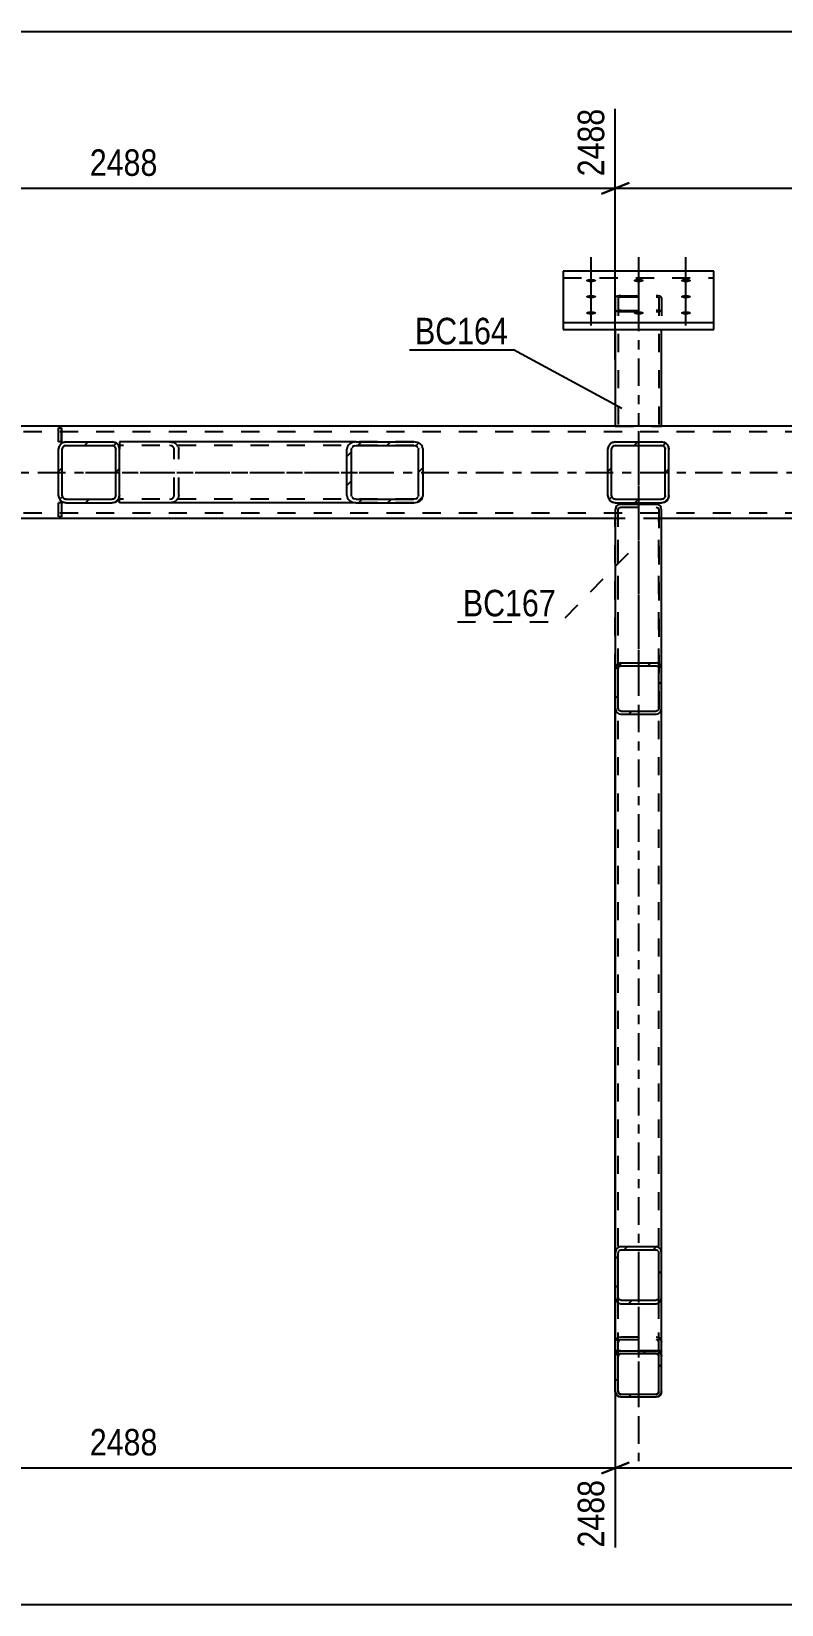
# Model space of a CAD drawing. Header units: millimetres. Extents: x -118 to 1071, y -539 to 302.
# Drawn here: x -6.7 to 74.3, y -395 to -224.9 of the extents above; entities that cross this region are included whole.
import ezdxf

# ---------------------------------------------------------------- set-up
doc = ezdxf.new("R2010")
doc.units = ezdxf.units.MM
doc.linetypes.add('DXK_LINE_DOT2', pattern=[3.9198, 1.9599, -1.9599])
doc.linetypes.add('DXK_LINE_DOT3', pattern=[5.9187, 2.979, -0.9799, 0.9799, -0.9799])
doc.styles.add('Arial Narrow', font='ARIALN.TTF', dxfattribs={"height": 0.2})

# ---------------------------------------------------------------- blocks, each defined once
blk = doc.blocks.new('Part-761550375-7033 - 6870')
at = {"linetype": 'Continuous'}
h = blk.add_hatch(dxfattribs=at)
h.set_pattern_fill('', scale=0.7, style=0, pattern_type=0)
h.set_pattern_definition([(45, (61.6897, -275.8177), (-1.57154, 1.57154), [])])
h.paths.add_polyline_path([(61.38, -275.88), (61.69, -275.82), (61.95, -275.64), (62.12, -275.38), (62.18, -275.08), (62.18, -270.08), (62.12, -269.77), (61.95, -269.51), (61.69, -269.34), (61.38, -269.28), (56.38, -269.28), (56.08, -269.34), (55.82, -269.51), (55.64, -269.77), (55.58, -270.08), (55.58, -275.08), (55.64, -275.38), (55.82, -275.64), (56.08, -275.82), (56.38, -275.88)])
h.paths.add_polyline_path([(56.23, -275.45), (56.1, -275.36), (56.01, -275.23), (55.98, -275.08), (55.98, -270.08), (56.01, -269.93), (56.1, -269.8), (56.23, -269.71), (56.38, -269.68), (61.38, -269.68), (61.54, -269.71), (61.67, -269.8), (61.75, -269.93), (61.78, -270.08), (61.78, -275.08), (61.75, -275.23), (61.67, -275.36), (61.54, -275.45), (61.38, -275.48), (56.38, -275.48)])
at = {"color": 7, "linetype": 'DXK_LINE_DOT2'}
for p, q in [((55.58, -270.08), (55.64, -269.77)), ((55.58, -275.08), (55.58, -270.08)), ((56.01, -269.93), (55.98, -270.08)), ((55.98, -275.08), (55.98, -270.08)), ((56.08, -269.34), (56.38, -269.28)), ((56.38, -269.68), (56.23, -269.71)), ((56.38, -269.28), (61.38, -269.28)), ((56.38, -269.68), (61.38, -269.68)), ((61.38, -269.28), (61.69, -269.34)), ((61.54, -269.71), (61.38, -269.68)), ((61.78, -270.08), (61.75, -269.93)), ((61.78, -275.08), (61.78, -270.08)), ((62.12, -269.77), (62.18, -270.08)), ((62.18, -275.08), (62.18, -270.08)), ((55.64, -275.38), (55.58, -275.08)), ((55.98, -275.08), (56.01, -275.23)), ((56.23, -275.45), (56.38, -275.48)), ((56.38, -275.48), (61.38, -275.48)), ((61.38, -275.48), (61.54, -275.45)), ((61.75, -275.23), (61.78, -275.08)), ((62.18, -275.08), (62.12, -275.38)), ((56.38, -275.88), (56.08, -275.82)), ((56.38, -275.88), (61.38, -275.88)), ((61.69, -275.82), (61.38, -275.88))]:
    blk.add_line(p, q, dxfattribs=at)
at = {"color": 2, "linetype": 'Continuous'}
for p, q in [((55.64, -269.77), (55.58, -270.08)), ((55.58, -275.08), (55.58, -270.08)), ((55.98, -270.08), (56.01, -269.93)), ((55.98, -275.08), (55.98, -270.08)), ((56.38, -269.28), (56.08, -269.34)), ((56.23, -269.71), (56.38, -269.68)), ((56.38, -269.28), (61.38, -269.28)), ((56.38, -269.68), (61.38, -269.68)), ((61.69, -269.34), (61.38, -269.28)), ((61.38, -269.68), (61.54, -269.71)), ((61.75, -269.93), (61.78, -270.08)), ((61.78, -275.08), (61.78, -270.08)), ((62.18, -270.08), (62.12, -269.77)), ((62.18, -275.08), (62.18, -270.08)), ((55.58, -275.08), (55.64, -275.38)), ((56.01, -275.23), (55.98, -275.08)), ((56.38, -275.48), (56.23, -275.45)), ((56.38, -275.48), (61.38, -275.48)), ((61.54, -275.45), (61.38, -275.48)), ((61.78, -275.08), (61.75, -275.23)), ((62.12, -275.38), (62.18, -275.08)), ((56.08, -275.82), (56.38, -275.88)), ((56.38, -275.88), (61.38, -275.88)), ((61.38, -275.88), (61.69, -275.82))]:
    blk.add_line(p, q, dxfattribs=at)
at = {"color": 7, "linetype": 'DXK_LINE_DOT3'}
blk.add_line((58.88, -272.58), (58.88, -272.58), dxfattribs=at)
at = {"color": 7, "linetype": 'DXK_LINE_DOT2'}
for centre, radius, start, end in [((56.38, -270.08), 0.8, 112.5, 157.5), ((56.38, -270.08), 0.4, 112.5, 157.5), ((61.38, -270.08), 0.4, 22.5, 67.5), ((61.38, -270.08), 0.8, 22.5, 67.5), ((56.38, -275.08), 0.8, 202.5, 247.5), ((56.38, -275.08), 0.4, 202.5, 247.5), ((61.38, -275.08), 0.4, 292.5, 337.5), ((61.38, -275.08), 0.8, 292.5, 337.5)]:
    blk.add_arc(centre, radius, start, end, dxfattribs=at)
at = {"color": 2, "linetype": 'Continuous'}
for centre, radius, start, end in [((56.38, -270.08), 0.8, 112.5, 157.5), ((56.38, -270.08), 0.4, 112.5, 157.5), ((61.38, -270.08), 0.4, 22.5, 67.5), ((61.38, -270.08), 0.8, 22.5, 67.5), ((56.38, -275.08), 0.8, 202.5, 247.5), ((56.38, -275.08), 0.4, 202.5, 247.5), ((61.38, -275.08), 0.4, 292.5, 337.5), ((61.38, -275.08), 0.8, 292.5, 337.5)]:
    blk.add_arc(centre, radius, start, end, dxfattribs=at)
blk = doc.blocks.new('Part-761550375-6963 - 6870')
at = {"linetype": 'Continuous'}
h = blk.add_hatch(dxfattribs=at)
h.set_pattern_fill('', scale=0.7, style=0, pattern_type=0)
h.set_pattern_definition([(45, (2.3115, -275.8177), (-1.57154, 1.57154), [])])
h.paths.add_polyline_path([(2.01, -275.88), (2.31, -275.82), (2.57, -275.64), (2.74, -275.38), (2.81, -275.08), (2.81, -270.08), (2.74, -269.77), (2.57, -269.51), (2.31, -269.34), (2.01, -269.28), (-2.99, -269.28), (-3.3, -269.34), (-3.56, -269.51), (-3.73, -269.77), (-3.79, -270.08), (-3.79, -275.08), (-3.73, -275.38), (-3.56, -275.64), (-3.3, -275.82), (-2.99, -275.88)])
h.paths.add_polyline_path([(-3.15, -275.45), (-3.28, -275.36), (-3.36, -275.23), (-3.39, -275.08), (-3.39, -270.08), (-3.36, -269.93), (-3.28, -269.8), (-3.15, -269.71), (-2.99, -269.68), (2.01, -269.68), (2.16, -269.71), (2.29, -269.8), (2.37, -269.93), (2.41, -270.08), (2.41, -275.08), (2.37, -275.23), (2.29, -275.36), (2.16, -275.45), (2.01, -275.48), (-2.99, -275.48)])
at = {"color": 7, "linetype": 'DXK_LINE_DOT2'}
for p, q in [((-3.79, -270.08), (-3.73, -269.77)), ((-3.79, -275.08), (-3.79, -270.08)), ((-3.36, -269.93), (-3.39, -270.08)), ((-3.39, -275.08), (-3.39, -270.08)), ((-3.3, -269.34), (-2.99, -269.28)), ((-2.99, -269.68), (-3.15, -269.71)), ((-2.99, -269.28), (2.01, -269.28)), ((-2.99, -269.68), (2.01, -269.68)), ((2.01, -269.28), (2.31, -269.34)), ((2.16, -269.71), (2.01, -269.68)), ((2.41, -270.08), (2.37, -269.93)), ((2.41, -275.08), (2.41, -270.08)), ((2.74, -269.77), (2.81, -270.08)), ((2.81, -275.08), (2.81, -270.08)), ((-3.73, -275.38), (-3.79, -275.08)), ((-3.39, -275.08), (-3.36, -275.23)), ((-3.15, -275.45), (-2.99, -275.48)), ((-2.99, -275.48), (2.01, -275.48)), ((2.01, -275.48), (2.16, -275.45)), ((2.37, -275.23), (2.41, -275.08)), ((2.81, -275.08), (2.74, -275.38)), ((-2.99, -275.88), (-3.3, -275.82)), ((-2.99, -275.88), (2.01, -275.88)), ((2.31, -275.82), (2.01, -275.88))]:
    blk.add_line(p, q, dxfattribs=at)
at = {"color": 2, "linetype": 'Continuous'}
for p, q in [((-3.73, -269.77), (-3.79, -270.08)), ((-3.79, -275.08), (-3.79, -270.08)), ((-3.39, -270.08), (-3.36, -269.93)), ((-3.39, -275.08), (-3.39, -270.08)), ((-2.99, -269.28), (-3.3, -269.34)), ((-3.15, -269.71), (-2.99, -269.68)), ((-2.99, -269.28), (2.01, -269.28)), ((-2.99, -269.68), (2.01, -269.68)), ((2.31, -269.34), (2.01, -269.28)), ((2.01, -269.68), (2.16, -269.71)), ((2.37, -269.93), (2.41, -270.08)), ((2.41, -275.08), (2.41, -270.08)), ((2.81, -270.08), (2.74, -269.77)), ((2.81, -275.08), (2.81, -270.08)), ((-3.79, -275.08), (-3.73, -275.38)), ((-3.36, -275.23), (-3.39, -275.08)), ((-2.99, -275.48), (-3.15, -275.45)), ((-2.99, -275.48), (2.01, -275.48)), ((2.16, -275.45), (2.01, -275.48)), ((2.41, -275.08), (2.37, -275.23)), ((2.74, -275.38), (2.81, -275.08)), ((-3.3, -275.82), (-2.99, -275.88)), ((-2.99, -275.88), (2.01, -275.88)), ((2.01, -275.88), (2.31, -275.82))]:
    blk.add_line(p, q, dxfattribs=at)
at = {"color": 7, "linetype": 'DXK_LINE_DOT3'}
blk.add_line((-0.49, -272.58), (-0.49, -272.58), dxfattribs=at)
at = {"color": 7, "linetype": 'DXK_LINE_DOT2'}
for centre, radius, start, end in [((-2.99, -270.08), 0.8, 112.5, 157.5), ((-2.99, -270.08), 0.4, 112.5, 157.5), ((2.01, -270.08), 0.4, 22.5, 67.5), ((2.01, -270.08), 0.8, 22.5, 67.5), ((-2.99, -275.08), 0.8, 202.5, 247.5), ((-2.99, -275.08), 0.4, 202.5, 247.5), ((2.01, -275.08), 0.4, 292.5, 337.5), ((2.01, -275.08), 0.8, 292.5, 337.5)]:
    blk.add_arc(centre, radius, start, end, dxfattribs=at)
at = {"color": 2, "linetype": 'Continuous'}
for centre, radius, start, end in [((-2.99, -270.08), 0.8, 112.5, 157.5), ((-2.99, -270.08), 0.4, 112.5, 157.5), ((2.01, -270.08), 0.4, 22.5, 67.5), ((2.01, -270.08), 0.8, 22.5, 67.5), ((-2.99, -275.08), 0.8, 202.5, 247.5), ((-2.99, -275.08), 0.4, 202.5, 247.5), ((2.01, -275.08), 0.4, 292.5, 337.5), ((2.01, -275.08), 0.8, 292.5, 337.5)]:
    blk.add_arc(centre, radius, start, end, dxfattribs=at)
blk = doc.blocks.new('Part-761550375-6924 - 6870')
at = {"color": 2, "linetype": 'Continuous'}
for p, q in [((654.76, -267.58), (-23.79, -267.58)), ((56.38, -277.58), (-23.79, -277.58)), ((234.51, -277.58), (61.38, -277.58))]:
    blk.add_line(p, q, dxfattribs=at)
at = {"color": 7, "linetype": 'DXK_LINE_DOT2'}
for p, q in [((660.76, -268.18), (-23.79, -268.18)), ((660.76, -276.98), (-23.79, -276.98)), ((61.38, -277.58), (56.38, -277.58))]:
    blk.add_line(p, q, dxfattribs=at)
at = {"color": 7, "linetype": 'DXK_LINE_DOT3'}
blk.add_line((-23.79, -272.58), (660.76, -272.58), dxfattribs=at)
blk = doc.blocks.new('Part-761550375-6933 - 6870')
at = {"color": 2, "linetype": 'Continuous'}
for p, q in [((-3.79, -269.28), (-3.79, -267.78)), ((-3.79, -267.78), (-3.49, -267.78)), ((-3.49, -267.78), (-3.49, -269.28)), ((-3.49, -269.28), (-3.49, -267.78)), ((-3.49, -269.28), (-3.79, -269.28))]:
    blk.add_line(p, q, dxfattribs=at)
at = {"color": 7, "linetype": 'DXK_LINE_DOT2'}
for p, q in [((-3.79, -269.28), (-3.79, -267.78)), ((-3.49, -267.78), (-3.49, -267.78)), ((-3.49, -269.28), (-3.49, -269.28))]:
    blk.add_line(p, q, dxfattribs=at)
blk = doc.blocks.new('Part-761550375-6934 - 6870')
at = {"color": 2, "linetype": 'Continuous'}
for p, q in [((-3.79, -277.38), (-3.79, -275.88)), ((-3.49, -275.88), (-3.79, -275.88)), ((-3.49, -275.88), (-3.49, -277.38)), ((-3.49, -275.88), (-3.49, -277.38)), ((-3.49, -277.38), (-3.79, -277.38))]:
    blk.add_line(p, q, dxfattribs=at)
at = {"color": 7, "linetype": 'DXK_LINE_DOT2'}
for p, q in [((-3.79, -277.38), (-3.79, -275.88)), ((-3.49, -275.88), (-3.49, -275.88)), ((-3.49, -277.38), (-3.49, -277.38))]:
    blk.add_line(p, q, dxfattribs=at)
blk = doc.blocks.new('Part-761550375-7032 - 6870')
at = {"linetype": 'Continuous'}
h = blk.add_hatch(dxfattribs=at)
h.set_pattern_fill('', scale=0.7, style=0, pattern_type=0)
h.set_pattern_definition([(45, (34.9813, -275.8177), (-1.57154, 1.57154), [])])
h.paths.add_polyline_path([(34.6, -275.88), (34.98, -275.82), (35.3, -275.64), (35.52, -275.38), (35.6, -275.08), (35.6, -270.08), (35.52, -269.77), (35.3, -269.51), (34.98, -269.34), (34.6, -269.28), (28.37, -269.28), (27.98, -269.34), (27.66, -269.51), (27.44, -269.77), (27.37, -270.08), (27.37, -275.08), (27.44, -275.38), (27.66, -275.64), (27.98, -275.82), (28.37, -275.88)])
h.paths.add_polyline_path([(28.18, -275.45), (28.01, -275.36), (27.91, -275.23), (27.87, -275.08), (27.87, -270.08), (27.91, -269.93), (28.01, -269.8), (28.18, -269.71), (28.37, -269.68), (34.6, -269.68), (34.79, -269.71), (34.95, -269.8), (35.06, -269.93), (35.1, -270.08), (35.1, -275.08), (35.06, -275.23), (34.95, -275.36), (34.79, -275.45), (34.6, -275.48), (28.37, -275.48)])
at = {"color": 2, "linetype": 'Continuous'}
for p, q in [((2.81, -269.28), (2.81, -270.08)), ((28.37, -269.28), (2.81, -269.28)), ((27.44, -269.77), (27.37, -270.08)), ((27.37, -275.08), (27.37, -270.08)), ((27.87, -270.08), (27.91, -269.93)), ((27.87, -275.08), (27.87, -270.08)), ((28.37, -269.28), (27.98, -269.34)), ((28.18, -269.71), (28.37, -269.68)), ((28.37, -269.28), (34.6, -269.28)), ((28.37, -269.68), (34.6, -269.68)), ((34.98, -269.34), (34.6, -269.28)), ((34.6, -269.68), (34.79, -269.71)), ((35.06, -269.93), (35.1, -270.08)), ((35.1, -275.08), (35.1, -270.08)), ((35.6, -270.08), (35.52, -269.77)), ((35.6, -275.08), (35.6, -270.08)), ((2.81, -275.88), (2.81, -275.08)), ((27.37, -275.08), (27.44, -275.38)), ((27.91, -275.23), (27.87, -275.08)), ((28.37, -275.48), (28.18, -275.45)), ((28.37, -275.48), (34.6, -275.48)), ((34.79, -275.45), (34.6, -275.48)), ((35.1, -275.08), (35.06, -275.23)), ((35.52, -275.38), (35.6, -275.08)), ((28.37, -275.88), (2.81, -275.88)), ((27.98, -275.82), (28.37, -275.88)), ((28.37, -275.88), (34.6, -275.88)), ((34.6, -275.88), (34.98, -275.82))]:
    blk.add_line(p, q, dxfattribs=at)
at = {"color": 7, "linetype": 'DXK_LINE_DOT2'}
for p, q in [((2.81, -269.28), (2.81, -269.68)), ((34.6, -269.68), (2.81, -269.68)), ((2.81, -275.08), (2.81, -270.08)), ((8.21, -269.28), (8.59, -269.34)), ((8.4, -269.71), (8.21, -269.68)), ((8.7, -270.08), (8.67, -269.93)), ((8.7, -275.08), (8.7, -270.08)), ((9.13, -269.77), (9.2, -270.08)), ((9.2, -275.08), (9.2, -270.08)), ((34.6, -269.28), (28.37, -269.28)), ((2.81, -275.82), (2.81, -275.38)), ((34.6, -275.48), (2.81, -275.48)), ((8.21, -275.48), (8.4, -275.45)), ((8.67, -275.23), (8.7, -275.08)), ((9.2, -275.08), (9.13, -275.38)), ((8.59, -275.82), (8.21, -275.88)), ((34.6, -275.88), (28.37, -275.88))]:
    blk.add_line(p, q, dxfattribs=at)
at = {"color": 7, "linetype": 'DXK_LINE_DOT3'}
blk.add_line((-0.88, -272.58), (31.48, -272.58), dxfattribs=at)
at = {"color": 7, "linetype": 'DXK_LINE_DOT2'}
for centre, radius, start, end in [((8.26, -270.15), 0.461, 29.2511, 73.2822), ((8.32, -270.22), 0.923, 29.2511, 73.2822), ((8.26, -275.01), 0.461, 286.7178, 330.7489), ((8.32, -274.93), 0.923, 286.7178, 330.7489)]:
    blk.add_arc(centre, radius, start, end, dxfattribs=at)
at = {"color": 2, "linetype": 'Continuous'}
for centre, radius, start, end in [((28.25, -270.22), 0.923, 106.7178, 150.7489), ((28.31, -270.15), 0.461, 106.7178, 150.7489), ((34.66, -270.15), 0.461, 29.2511, 73.2822), ((34.72, -270.22), 0.923, 29.2511, 73.2822), ((28.25, -274.93), 0.923, 209.2511, 253.2822), ((28.31, -275.01), 0.461, 209.2511, 253.2822), ((34.66, -275.01), 0.461, 286.7178, 330.7489), ((34.72, -274.93), 0.923, 286.7178, 330.7489)]:
    blk.add_arc(centre, radius, start, end, dxfattribs=at)
blk = doc.blocks.new('Part-761550375-7038 - 6870')
at = {"color": 7, "linetype": 'DXK_LINE_DOT3'}
blk.add_line((58.88, -268.12), (58.88, -379.53), dxfattribs=at)
at = {"color": 7, "linetype": 'DXK_LINE_DOT2'}
for p, q in [((61.38, -277.58), (56.38, -277.58)), ((56.38, -298.08), (56.38, -277.58)), ((56.68, -371.98), (56.68, -277.58)), ((61.08, -371.98), (61.08, -277.58)), ((61.38, -298.08), (61.38, -277.58)), ((56.38, -367.58), (56.38, -357.05)), ((61.38, -367.58), (61.38, -357.05)), ((56.43, -367.95), (56.38, -368.18)), ((56.38, -371.98), (56.38, -368.18)), ((56.56, -367.75), (56.43, -367.95)), ((56.75, -367.62), (56.56, -367.75)), ((56.68, -368.18), (56.71, -368.06)), ((56.71, -368.06), (56.77, -367.97)), ((56.98, -367.58), (56.75, -367.62)), ((56.77, -367.97), (56.87, -367.9)), ((56.87, -367.9), (56.98, -367.88)), ((56.98, -367.58), (60.78, -367.58)), ((56.98, -367.88), (60.78, -367.88)), ((61.01, -367.62), (60.78, -367.58)), ((60.78, -367.88), (60.9, -367.9)), ((60.9, -367.9), (61, -367.97)), ((61, -367.97), (61.06, -368.06)), ((61.21, -367.75), (61.01, -367.62)), ((61.06, -368.06), (61.08, -368.18)), ((61.34, -367.95), (61.21, -367.75)), ((61.38, -368.18), (61.34, -367.95)), ((61.38, -371.98), (61.38, -368.18)), ((56.38, -371.98), (56.43, -372.21)), ((56.43, -372.21), (56.56, -372.4)), ((56.56, -372.4), (56.75, -372.53)), ((56.71, -372.09), (56.68, -371.98)), ((56.77, -372.19), (56.71, -372.09)), ((56.75, -372.53), (56.98, -372.58)), ((56.87, -372.26), (56.77, -372.19)), ((56.98, -372.28), (56.87, -372.26)), ((56.98, -372.28), (60.78, -372.28)), ((56.98, -372.58), (60.78, -372.58)), ((60.9, -372.26), (60.78, -372.28)), ((60.78, -372.58), (61.01, -372.53)), ((61, -372.19), (60.9, -372.26)), ((61.06, -372.09), (61, -372.19)), ((61.01, -372.53), (61.21, -372.4)), ((61.08, -371.98), (61.06, -372.09)), ((61.21, -372.4), (61.34, -372.21)), ((61.34, -372.21), (61.38, -371.98))]:
    blk.add_line(p, q, dxfattribs=at)
at = {"color": 2, "linetype": 'Continuous'}
for p, q in [((56.38, -357.05), (56.38, -298.08)), ((61.38, -357.05), (61.38, -298.08)), ((56.38, -368.18), (56.38, -367.58)), ((61.38, -368.18), (61.38, -367.58))]:
    blk.add_line(p, q, dxfattribs=at)
blk = doc.blocks.new('Part-761550375-7044 - 6870')
at = {"color": 7, "linetype": 'DXK_LINE_DOT2'}
for p, q in [((56.98, -253.48), (56.75, -253.5)), ((56.98, -253.48), (60.78, -253.48)), ((61.01, -253.5), (60.78, -253.48)), ((56.43, -253.61), (56.38, -253.69)), ((56.38, -253.69), (56.38, -257.12)), ((56.38, -254.99), (56.43, -255.07)), ((56.56, -253.54), (56.43, -253.61)), ((56.43, -255.07), (56.56, -255.13)), ((56.75, -253.5), (56.56, -253.54)), ((56.56, -255.13), (56.75, -255.18)), ((56.68, -253.69), (56.71, -253.65)), ((56.68, -253.69), (56.68, -267.58)), ((56.71, -255.03), (56.68, -254.99)), ((56.71, -253.65), (56.77, -253.62)), ((56.77, -255.06), (56.71, -255.03)), ((56.75, -255.18), (56.98, -255.19)), ((56.77, -253.62), (56.87, -253.59)), ((56.87, -255.08), (56.77, -255.06)), ((56.87, -253.59), (56.98, -253.59)), ((56.98, -255.09), (56.87, -255.08)), ((56.98, -253.59), (60.78, -253.59)), ((56.98, -255.09), (60.78, -255.09)), ((56.98, -255.19), (60.78, -255.19)), ((60.78, -253.59), (60.9, -253.59)), ((60.9, -255.08), (60.78, -255.09)), ((60.78, -255.19), (61.01, -255.18)), ((60.9, -253.59), (61, -253.62)), ((61, -255.06), (60.9, -255.08)), ((61, -253.62), (61.06, -253.65)), ((61.06, -255.03), (61, -255.06)), ((61.21, -253.54), (61.01, -253.5)), ((61.01, -255.18), (61.21, -255.13)), ((61.06, -253.65), (61.08, -253.69)), ((61.08, -254.99), (61.06, -255.03)), ((61.08, -253.69), (61.08, -267.58)), ((61.34, -253.61), (61.21, -253.54)), ((61.21, -255.13), (61.34, -255.07)), ((61.38, -253.69), (61.34, -253.61)), ((61.34, -255.07), (61.38, -254.99)), ((61.38, -253.69), (61.38, -257.12)), ((56.38, -267.58), (61.38, -267.58))]:
    blk.add_line(p, q, dxfattribs=at)
at = {"color": 7, "linetype": 'DXK_LINE_DOT3'}
blk.add_line((58.88, -254.34), (58.88, -267.58), dxfattribs=at)
at = {"color": 2, "linetype": 'Continuous'}
for p, q in [((56.38, -257.12), (56.38, -267.58)), ((61.38, -267.58), (61.38, -257.12))]:
    blk.add_line(p, q, dxfattribs=at)
blk = doc.blocks.new('Part-761550375-7052 - 6870')
at = {"color": 2, "linetype": 'Continuous'}
for p, q in [((67.01, -250.81), (50.76, -250.81)), ((50.76, -250.81), (50.76, -257.12)), ((67.01, -257.12), (67.01, -250.81)), ((50.76, -256.37), (67.01, -256.37)), ((50.76, -257.12), (67.01, -257.12))]:
    blk.add_line(p, q, dxfattribs=at)
at = {"color": 7, "linetype": 'DXK_LINE_DOT2'}
blk.add_line((50.76, -251.56), (67.01, -251.56), dxfattribs=at)
blk = doc.blocks.new('Bolt-761550375-7053 - 6870')
at = {"linetype": 'Continuous'}
for points in [[(53.76, -252.02), (53.64, -252.02), (53.53, -252.01), (53.44, -251.99), (53.35, -251.96), (53.28, -251.93), (53.24, -251.89), (53.21, -251.85), (53.21, -251.81), (53.24, -251.78), (53.28, -251.74), (53.35, -251.71), (53.44, -251.68), (53.53, -251.66), (53.64, -251.65), (53.76, -251.65), (53.87, -251.65), (53.98, -251.66), (54.08, -251.68), (54.17, -251.71), (54.23, -251.74), (54.28, -251.78), (54.31, -251.81), (54.31, -251.85), (54.28, -251.89), (54.23, -251.93), (54.17, -251.96), (54.08, -251.99), (53.98, -252.01), (53.87, -252.02)], [(58.91, -252.02), (58.79, -252.02), (58.68, -252.01), (58.59, -251.99), (58.5, -251.96), (58.43, -251.93), (58.39, -251.89), (58.36, -251.85), (58.36, -251.81), (58.39, -251.78), (58.43, -251.74), (58.5, -251.71), (58.59, -251.68), (58.68, -251.66), (58.79, -251.65), (58.91, -251.65), (59.02, -251.65), (59.13, -251.66), (59.23, -251.68), (59.32, -251.71), (59.38, -251.74), (59.43, -251.78), (59.46, -251.81), (59.46, -251.85), (59.43, -251.89), (59.38, -251.93), (59.32, -251.96), (59.23, -251.99), (59.13, -252.01), (59.02, -252.02)], [(64.01, -252.02), (63.89, -252.02), (63.78, -252.01), (63.69, -251.99), (63.6, -251.96), (63.53, -251.93), (63.49, -251.89), (63.46, -251.85), (63.46, -251.81), (63.49, -251.78), (63.53, -251.74), (63.6, -251.71), (63.69, -251.68), (63.78, -251.66), (63.89, -251.65), (64.01, -251.65), (64.12, -251.65), (64.23, -251.66), (64.33, -251.68), (64.42, -251.71), (64.48, -251.74), (64.53, -251.78), (64.56, -251.81), (64.56, -251.85), (64.53, -251.89), (64.48, -251.93), (64.42, -251.96), (64.33, -251.99), (64.23, -252.01), (64.12, -252.02)], [(53.76, -253.77), (53.64, -253.76), (53.53, -253.75), (53.44, -253.73), (53.35, -253.7), (53.28, -253.67), (53.24, -253.64), (53.21, -253.6), (53.21, -253.56), (53.24, -253.52), (53.28, -253.48), (53.35, -253.45), (53.44, -253.43), (53.53, -253.41), (53.64, -253.39), (53.76, -253.39), (53.87, -253.39), (53.98, -253.41), (54.08, -253.43), (54.17, -253.45), (54.23, -253.48), (54.28, -253.52), (54.31, -253.56), (54.31, -253.6), (54.28, -253.64), (54.23, -253.67), (54.17, -253.7), (54.08, -253.73), (53.98, -253.75), (53.87, -253.76)], [(64.01, -253.77), (63.89, -253.76), (63.78, -253.75), (63.69, -253.73), (63.6, -253.7), (63.53, -253.67), (63.49, -253.64), (63.46, -253.6), (63.46, -253.56), (63.49, -253.52), (63.53, -253.48), (63.6, -253.45), (63.69, -253.43), (63.78, -253.41), (63.89, -253.39), (64.01, -253.39), (64.12, -253.39), (64.23, -253.41), (64.33, -253.43), (64.42, -253.45), (64.48, -253.48), (64.53, -253.52), (64.56, -253.56), (64.56, -253.6), (64.53, -253.64), (64.48, -253.67), (64.42, -253.7), (64.33, -253.73), (64.23, -253.75), (64.12, -253.76)], [(53.76, -255.53), (53.64, -255.52), (53.53, -255.51), (53.44, -255.49), (53.35, -255.47), (53.28, -255.43), (53.24, -255.4), (53.21, -255.36), (53.21, -255.32), (53.24, -255.28), (53.28, -255.25), (53.35, -255.21), (53.44, -255.19), (53.53, -255.17), (53.64, -255.16), (53.76, -255.15), (53.87, -255.16), (53.98, -255.17), (54.08, -255.19), (54.17, -255.21), (54.23, -255.25), (54.28, -255.28), (54.31, -255.32), (54.31, -255.36), (54.28, -255.4), (54.23, -255.43), (54.17, -255.47), (54.08, -255.49), (53.98, -255.51), (53.87, -255.52)], [(58.91, -255.53), (58.79, -255.52), (58.68, -255.51), (58.59, -255.49), (58.5, -255.47), (58.43, -255.43), (58.39, -255.4), (58.36, -255.36), (58.36, -255.32), (58.39, -255.28), (58.43, -255.25), (58.5, -255.21), (58.59, -255.19), (58.68, -255.17), (58.79, -255.16), (58.91, -255.15), (59.02, -255.16), (59.13, -255.17), (59.23, -255.19), (59.32, -255.21), (59.38, -255.25), (59.43, -255.28), (59.46, -255.32), (59.46, -255.36), (59.43, -255.4), (59.38, -255.43), (59.32, -255.47), (59.23, -255.49), (59.13, -255.51), (59.02, -255.52)], [(64.01, -255.53), (63.89, -255.52), (63.78, -255.51), (63.69, -255.49), (63.6, -255.47), (63.53, -255.43), (63.49, -255.4), (63.46, -255.36), (63.46, -255.32), (63.49, -255.28), (63.53, -255.25), (63.6, -255.21), (63.69, -255.19), (63.78, -255.17), (63.89, -255.16), (64.01, -255.15), (64.12, -255.16), (64.23, -255.17), (64.33, -255.19), (64.42, -255.21), (64.48, -255.25), (64.53, -255.28), (64.56, -255.32), (64.56, -255.36), (64.53, -255.4), (64.48, -255.43), (64.42, -255.47), (64.33, -255.49), (64.23, -255.51), (64.12, -255.52)]]:
    blk.add_hatch(color=1, dxfattribs=at).paths.add_polyline_path(points)
at = {"color": 1, "linetype": 'Continuous'}
for p, q in [((53.76, -253.2), (53.76, -249.3)), ((58.91, -253.2), (58.91, -249.3)), ((64.01, -253.2), (64.01, -249.3)), ((53.76, -254.94), (53.76, -251.04)), ((64.01, -254.94), (64.01, -251.04)), ((53.76, -256.7), (53.76, -252.8)), ((58.91, -256.7), (58.91, -252.8)), ((64.01, -256.7), (64.01, -252.8))]:
    blk.add_line(p, q, dxfattribs=at)
blk = doc.blocks.new('Part-761550375-7060 - 6870')
at = {"linetype": 'Continuous'}
h = blk.add_hatch(dxfattribs=at)
h.set_pattern_fill('', scale=0.7, style=0, pattern_type=0)
h.set_pattern_definition([(45, (61.0132, -372.5326), (-1.57154, 1.57154), [])])
h.paths.add_polyline_path([(60.78, -372.58), (61.01, -372.53), (61.21, -372.4), (61.34, -372.21), (61.38, -371.98), (61.38, -368.18), (61.34, -367.95), (61.21, -367.75), (61.01, -367.62), (60.78, -367.58), (56.98, -367.58), (56.75, -367.62), (56.56, -367.75), (56.43, -367.95), (56.38, -368.18), (56.38, -371.98), (56.43, -372.21), (56.56, -372.4), (56.75, -372.53), (56.98, -372.58)])
h.paths.add_polyline_path([(56.87, -372.26), (56.77, -372.19), (56.71, -372.09), (56.68, -371.98), (56.68, -368.18), (56.71, -368.06), (56.77, -367.97), (56.87, -367.9), (56.98, -367.88), (60.78, -367.88), (60.9, -367.9), (61, -367.97), (61.06, -368.06), (61.08, -368.18), (61.08, -371.98), (61.06, -372.09), (61, -372.19), (60.9, -372.26), (60.78, -372.28), (56.98, -372.28)])
at = {"color": 7, "linetype": 'DXK_LINE_DOT2'}
for p, q in [((56.38, -368.18), (56.43, -367.95)), ((56.38, -371.98), (56.38, -368.18)), ((56.43, -367.95), (56.56, -367.75)), ((56.56, -367.75), (56.75, -367.62)), ((56.71, -368.06), (56.68, -368.18)), ((56.68, -371.98), (56.68, -368.18)), ((56.77, -367.97), (56.71, -368.06)), ((56.75, -367.62), (56.98, -367.58)), ((56.87, -367.9), (56.77, -367.97)), ((56.98, -367.88), (56.87, -367.9)), ((56.98, -367.58), (60.78, -367.58)), ((60.78, -367.88), (56.98, -367.88)), ((60.78, -367.58), (61.01, -367.62)), ((60.9, -367.9), (60.78, -367.88)), ((61, -367.97), (60.9, -367.9)), ((61.06, -368.06), (61, -367.97)), ((61.01, -367.62), (61.21, -367.75)), ((61.08, -368.18), (61.06, -368.06)), ((61.08, -371.98), (61.08, -368.18)), ((61.21, -367.75), (61.34, -367.95)), ((61.34, -367.95), (61.38, -368.18)), ((61.38, -371.98), (61.38, -368.18)), ((56.43, -372.21), (56.38, -371.98)), ((56.56, -372.4), (56.43, -372.21)), ((56.75, -372.53), (56.56, -372.4)), ((56.68, -371.98), (56.71, -372.09)), ((56.71, -372.09), (56.77, -372.19)), ((56.98, -372.58), (56.75, -372.53)), ((56.77, -372.19), (56.87, -372.26)), ((56.87, -372.26), (56.98, -372.28)), ((56.98, -372.28), (60.78, -372.28)), ((56.98, -372.58), (60.78, -372.58)), ((60.78, -372.28), (60.9, -372.26)), ((61.01, -372.53), (60.78, -372.58)), ((60.9, -372.26), (61, -372.19)), ((61, -372.19), (61.06, -372.09)), ((61.21, -372.4), (61.01, -372.53)), ((61.06, -372.09), (61.08, -371.98)), ((61.34, -372.21), (61.21, -372.4)), ((61.38, -371.98), (61.34, -372.21))]:
    blk.add_line(p, q, dxfattribs=at)
at = {"color": 2, "linetype": 'Continuous'}
for p, q in [((56.43, -367.95), (56.38, -368.18)), ((56.38, -371.98), (56.38, -368.18)), ((56.68, -368.18), (56.71, -368.06)), ((56.68, -371.98), (56.68, -368.18)), ((56.71, -368.06), (56.77, -367.97)), ((56.98, -367.58), (56.75, -367.62)), ((56.77, -367.97), (56.87, -367.9)), ((56.87, -367.9), (56.98, -367.88)), ((56.98, -367.58), (60.78, -367.58)), ((56.98, -367.88), (60.78, -367.88)), ((61.01, -367.62), (60.78, -367.58)), ((60.78, -367.88), (60.9, -367.9)), ((60.9, -367.9), (61, -367.97)), ((61, -367.97), (61.06, -368.06)), ((61.06, -368.06), (61.08, -368.18)), ((61.08, -371.98), (61.08, -368.18)), ((61.38, -368.18), (61.34, -367.95)), ((61.38, -371.98), (61.38, -368.18)), ((56.38, -371.98), (56.43, -372.21)), ((56.71, -372.09), (56.68, -371.98)), ((56.77, -372.19), (56.71, -372.09)), ((56.75, -372.53), (56.98, -372.58)), ((56.87, -372.26), (56.77, -372.19)), ((56.98, -372.28), (56.87, -372.26)), ((56.98, -372.28), (60.78, -372.28)), ((56.98, -372.58), (60.78, -372.58)), ((60.9, -372.26), (60.78, -372.28)), ((60.78, -372.58), (61.01, -372.53)), ((61, -372.19), (60.9, -372.26)), ((61.06, -372.09), (61, -372.19)), ((61.08, -371.98), (61.06, -372.09)), ((61.34, -372.21), (61.38, -371.98))]:
    blk.add_line(p, q, dxfattribs=at)
for centre, start, end in [((56.98, -368.18), 112.5, 157.5), ((60.78, -368.18), 22.5, 67.5), ((56.98, -371.98), 202.5, 247.5), ((60.78, -371.98), 292.5, 337.5)]:
    blk.add_arc(centre, 0.6, start, end, dxfattribs=at)
blk = doc.blocks.new('Part-761550375-7067 - 6870')
at = {"linetype": 'Continuous'}
h = blk.add_hatch(dxfattribs=at)
h.set_pattern_fill('', scale=0.7, style=0, pattern_type=0)
h.set_pattern_definition([(45, (61.0132, -362.4343), (-1.57154, 1.57154), [])])
h.paths.add_polyline_path([(60.78, -362.49), (61.01, -362.43), (61.21, -362.27), (61.34, -362.03), (61.38, -361.75), (61.38, -357.05), (61.34, -356.77), (61.21, -356.53), (61.01, -356.36), (60.78, -356.31), (56.98, -356.31), (56.75, -356.36), (56.56, -356.53), (56.43, -356.77), (56.38, -357.05), (56.38, -361.75), (56.43, -362.03), (56.56, -362.27), (56.75, -362.43), (56.98, -362.49)])
h.paths.add_polyline_path([(56.87, -362.09), (56.77, -362.01), (56.71, -361.89), (56.68, -361.75), (56.68, -357.05), (56.71, -356.91), (56.77, -356.79), (56.87, -356.71), (56.98, -356.68), (60.78, -356.68), (60.9, -356.71), (61, -356.79), (61.06, -356.91), (61.08, -357.05), (61.08, -361.75), (61.06, -361.89), (61, -362.01), (60.9, -362.09), (60.78, -362.12), (56.98, -362.12)])
at = {"color": 2, "linetype": 'Continuous'}
for p, q in [((56.43, -356.77), (56.38, -357.05)), ((56.38, -361.75), (56.38, -357.05)), ((56.68, -357.05), (56.71, -356.91)), ((56.68, -361.75), (56.68, -357.05)), ((56.71, -356.91), (56.77, -356.79)), ((56.98, -356.31), (56.75, -356.36)), ((56.77, -356.79), (56.87, -356.71)), ((56.87, -356.71), (56.98, -356.68)), ((56.98, -356.31), (60.78, -356.31)), ((56.98, -356.68), (60.78, -356.68)), ((61.01, -356.36), (60.78, -356.31)), ((60.78, -356.68), (60.9, -356.71)), ((60.9, -356.71), (61, -356.79)), ((61, -356.79), (61.06, -356.91)), ((61.06, -356.91), (61.08, -357.05)), ((61.08, -361.75), (61.08, -357.05)), ((61.38, -357.05), (61.34, -356.77)), ((61.38, -361.75), (61.38, -357.05)), ((56.38, -367.58), (56.38, -361.75)), ((56.38, -361.75), (56.43, -362.03)), ((56.71, -361.89), (56.68, -361.75)), ((56.77, -362.01), (56.71, -361.89)), ((56.87, -362.09), (56.77, -362.01)), ((56.98, -362.12), (56.87, -362.09)), ((56.98, -362.12), (60.78, -362.12)), ((60.9, -362.09), (60.78, -362.12)), ((61, -362.01), (60.9, -362.09)), ((61.06, -361.89), (61, -362.01)), ((61.08, -361.75), (61.06, -361.89)), ((61.34, -362.03), (61.38, -361.75)), ((61.38, -367.58), (61.38, -361.75)), ((56.75, -362.43), (56.98, -362.49)), ((56.98, -362.49), (60.78, -362.49)), ((60.78, -362.49), (61.01, -362.43)), ((56.98, -367.58), (56.38, -367.58)), ((61.34, -367.58), (60.78, -367.58)), ((61.38, -367.58), (61.34, -367.58))]:
    blk.add_line(p, q, dxfattribs=at)
at = {"color": 7, "linetype": 'DXK_LINE_DOT2'}
for p, q in [((56.38, -361.75), (56.38, -357.05)), ((56.68, -367.58), (56.68, -357.05)), ((61.08, -367.58), (61.08, -357.05)), ((61.38, -361.75), (61.38, -357.05)), ((56.38, -366.66), (56.43, -366.43)), ((56.43, -366.43), (56.56, -366.24)), ((56.56, -366.24), (56.75, -366.11)), ((56.71, -366.55), (56.68, -366.66)), ((56.77, -366.45), (56.71, -366.55)), ((56.75, -366.11), (56.98, -366.07)), ((56.87, -366.39), (56.77, -366.45)), ((56.98, -366.36), (56.87, -366.39)), ((56.98, -366.07), (60.78, -366.07)), ((56.98, -366.36), (60.78, -366.36)), ((60.78, -366.07), (61.01, -366.11)), ((60.9, -366.39), (60.78, -366.36)), ((61, -366.45), (60.9, -366.39)), ((61.06, -366.55), (61, -366.45)), ((61.01, -366.11), (61.21, -366.24)), ((61.08, -366.66), (61.06, -366.55)), ((61.21, -366.24), (61.34, -366.43)), ((61.34, -366.43), (61.38, -366.66)), ((56.38, -367.58), (56.43, -367.58)), ((60.78, -367.58), (56.98, -367.58))]:
    blk.add_line(p, q, dxfattribs=at)
at = {"color": 7, "linetype": 'DXK_LINE_DOT3'}
blk.add_line((58.88, -359.4), (58.88, -373.46), dxfattribs=at)
at = {"color": 2, "linetype": 'Continuous'}
for centre, start, end in [((57.09, -356.97), 118.9883, 163.0887), ((60.68, -356.97), 16.9113, 61.0117), ((57.09, -361.83), 196.9113, 241.0117), ((60.68, -361.83), 298.9883, 343.0887)]:
    blk.add_arc(centre, 0.688, start, end, dxfattribs=at)
blk = doc.blocks.new('Part-761550375-7068 - 6870')
at = {"linetype": 'Continuous'}
h = blk.add_hatch(dxfattribs=at)
h.set_pattern_fill('', scale=0.7, style=0, pattern_type=0)
h.set_pattern_definition([(45, (61.0132, -298.6924), (-1.57154, 1.57154), [])])
h.paths.add_polyline_path([(60.78, -298.74), (61.01, -298.69), (61.21, -298.55), (61.34, -298.33), (61.38, -298.08), (61.38, -293.85), (61.34, -293.6), (61.21, -293.38), (61.01, -293.24), (60.78, -293.19), (56.98, -293.19), (56.75, -293.24), (56.56, -293.38), (56.43, -293.6), (56.38, -293.85), (56.38, -298.08), (56.43, -298.33), (56.56, -298.55), (56.75, -298.69), (56.98, -298.74)])
h.paths.add_polyline_path([(56.87, -298.38), (56.77, -298.31), (56.71, -298.2), (56.68, -298.08), (56.68, -293.85), (56.71, -293.73), (56.77, -293.62), (56.87, -293.55), (56.98, -293.52), (60.78, -293.52), (60.9, -293.55), (61, -293.62), (61.06, -293.73), (61.08, -293.85), (61.08, -298.08), (61.06, -298.2), (61, -298.31), (60.9, -298.38), (60.78, -298.41), (56.98, -298.41)])
at = {"color": 7, "linetype": 'DXK_LINE_DOT3'}
blk.add_line((58.88, -270.97), (58.88, -295.97), dxfattribs=at)
at = {"color": 2, "linetype": 'Continuous'}
for p, q in [((56.43, -276.41), (56.38, -276.65)), ((56.38, -276.65), (56.38, -293.85)), ((56.45, -276.38), (56.43, -276.41)), ((56.45, -276.38), (56.56, -276.2)), ((56.56, -276.2), (56.75, -276.06)), ((56.75, -276.06), (56.98, -276.01)), ((56.98, -276.01), (60.78, -276.01)), ((60.78, -276.01), (61.01, -276.06)), ((61.01, -276.06), (61.21, -276.2)), ((61.21, -276.2), (61.31, -276.38)), ((61.34, -276.41), (61.31, -276.38)), ((61.38, -276.65), (61.34, -276.41)), ((61.38, -293.85), (61.38, -276.65)), ((56.43, -293.6), (56.38, -293.85)), ((56.38, -298.08), (56.38, -293.85)), ((56.68, -293.85), (56.71, -293.73)), ((56.68, -298.08), (56.68, -293.85)), ((56.71, -293.73), (56.77, -293.62)), ((56.98, -293.19), (56.75, -293.24)), ((56.77, -293.62), (56.87, -293.55)), ((56.87, -293.55), (56.98, -293.52)), ((56.98, -293.19), (60.78, -293.19)), ((56.98, -293.52), (60.78, -293.52)), ((61.01, -293.24), (60.78, -293.19)), ((60.78, -293.52), (60.9, -293.55)), ((60.9, -293.55), (61, -293.62)), ((61, -293.62), (61.06, -293.73)), ((61.06, -293.73), (61.08, -293.85)), ((61.08, -298.08), (61.08, -293.85)), ((61.38, -293.85), (61.34, -293.6)), ((61.38, -298.08), (61.38, -293.85)), ((56.38, -298.08), (56.43, -298.33)), ((56.71, -298.2), (56.68, -298.08)), ((56.77, -298.31), (56.71, -298.2)), ((56.75, -298.69), (56.98, -298.74)), ((56.87, -298.38), (56.77, -298.31)), ((56.98, -298.41), (56.87, -298.38)), ((56.98, -298.41), (60.78, -298.41)), ((56.98, -298.74), (60.78, -298.74)), ((60.9, -298.38), (60.78, -298.41)), ((60.78, -298.74), (61.01, -298.69)), ((61, -298.31), (60.9, -298.38)), ((61.06, -298.2), (61, -298.31)), ((61.08, -298.08), (61.06, -298.2)), ((61.34, -298.33), (61.38, -298.08))]:
    blk.add_line(p, q, dxfattribs=at)
at = {"color": 7, "linetype": 'DXK_LINE_DOT2'}
for p, q in [((56.68, -276.65), (56.71, -276.53)), ((56.68, -298.08), (56.68, -276.65)), ((56.71, -276.53), (56.77, -276.43)), ((56.77, -276.43), (56.87, -276.37)), ((56.87, -276.37), (56.98, -276.34)), ((56.98, -276.34), (60.78, -276.34)), ((60.78, -276.34), (60.9, -276.37)), ((60.9, -276.37), (61, -276.43)), ((61, -276.43), (61.06, -276.53)), ((61.06, -276.53), (61.08, -276.65)), ((61.08, -276.65), (61.08, -298.08)), ((61.38, -277.58), (56.38, -277.58)), ((56.38, -298.08), (56.38, -293.85)), ((61.38, -298.08), (61.38, -293.85))]:
    blk.add_line(p, q, dxfattribs=at)
at = {"color": 2, "linetype": 'Continuous'}
for centre, start, end in [((57.03, -293.81), 115.6285, 160.4039), ((60.74, -293.81), 19.5961, 64.3715), ((57.03, -298.12), 199.5961, 244.3715), ((60.74, -298.12), 295.6285, 340.4039)]:
    blk.add_arc(centre, 0.637, start, end, dxfattribs=at)
blk = doc.blocks.new('StraightDimension-761550375-7114 - 6870')
at = {"color": 7, "linetype": 'Continuous'}
blk.add_line((-49.89, -395.03), (660.76, -395.03), dxfattribs=at)
blk = doc.blocks.new('StraightDimension-761550375-7298 - 6870')
at = {"color": 7, "linetype": 'Continuous'}
blk.add_line((-51.14, -224.9), (662.01, -224.9), dxfattribs=at)
blk = doc.blocks.new('StraightDimension-761550375-25753 - 6870')
at = {"color": 7, "linetype": 'Continuous'}
for p, q in [((56.38, -283.16), (56.38, -388.86)), ((57.88, -379.65), (54.88, -380.85)), ((56.38, -380.25), (234.51, -380.25))]:
    blk.add_line(p, q, dxfattribs=at)
blk = doc.blocks.new('StraightDimension-761550375-25754 - 6870')
at = {"color": 7, "linetype": 'Continuous'}
for p, q in [((-49.89, -283.16), (-49.89, -383.38)), ((56.38, -283.16), (56.38, -388.86)), ((-48.39, -379.65), (-51.39, -380.85)), ((-49.89, -380.25), (56.38, -380.25)), ((54.88, -380.85), (57.88, -379.65))]:
    blk.add_line(p, q, dxfattribs=at)
at = {"color": 0}
blk.add_wipeout([(7.5, -379.5), (7.5, -375.3), (-1.01, -375.3), (-1.01, -379.5)], dxfattribs=at)
at = {"color": 0, "linetype": 'Continuous'}
for points in [[(-50.49, -380.95), (-54.69, -380.95), (-54.69, -383.98), (-50.49, -383.98)], [(55.78, -380.95), (51.58, -380.95), (51.58, -389.46), (55.78, -389.46)]]:
    blk.add_wipeout(points, dxfattribs=at)
at = {"color": 3, "style": 'Arial Narrow'}
blk.add_text('2488', height=2.863, dxfattribs=at).set_placement((-0.41, -378.9))
at = {"color": 3, "linetype": 'Continuous', "style": 'Arial Narrow'}
for s, height, p in [('0', 2.86, (-51.09, -383.38)), ('2488', 2.863, (55.18, -388.86))]:
    blk.add_text(s, height=height, rotation=90.0002, dxfattribs=at).set_placement(p)
blk = doc.blocks.new('StraightDimension-761550375-26015 - 6870')
at = {"color": 7, "linetype": 'Continuous'}
for p, q in [((56.38, -260.39), (56.38, -233.25)), ((57.88, -241.26), (54.88, -242.46)), ((56.38, -241.86), (234.51, -241.86))]:
    blk.add_line(p, q, dxfattribs=at)
blk = doc.blocks.new('StraightDimension-761550375-26016 - 6870')
at = {"color": 7, "linetype": 'Continuous'}
for p, q in [((56.38, -260.39), (56.38, -233.25)), ((-49.89, -266.58), (-49.89, -238.73)), ((-48.39, -241.26), (-51.39, -242.46)), ((54.88, -242.46), (57.88, -241.26)), ((-49.89, -241.86), (56.38, -241.86))]:
    blk.add_line(p, q, dxfattribs=at)
at = {"color": 0, "linetype": 'Continuous'}
for points in [[(55.78, -232.65), (51.58, -232.65), (51.58, -241.16), (55.78, -241.16)], [(-50.49, -238.13), (-54.69, -238.13), (-54.69, -241.16), (-50.49, -241.16)]]:
    blk.add_wipeout(points, dxfattribs=at)
at = {"color": 0}
blk.add_wipeout([(7.5, -241.11), (7.5, -236.91), (-1.01, -236.91), (-1.01, -241.11)], dxfattribs=at)
at = {"color": 3, "linetype": 'Continuous', "style": 'Arial Narrow'}
for s, height, p in [('2488', 2.863, (55.18, -240.56)), ('0', 2.86, (-51.09, -240.56))]:
    blk.add_text(s, height=height, rotation=90.0002, dxfattribs=at).set_placement(p)
at = {"color": 3, "style": 'Arial Narrow'}
blk.add_text('2488', height=2.863, dxfattribs=at).set_placement((-0.41, -240.51))
blk = doc.blocks.new('Mark-761550375-7040 - 6870')
at = {"color": 0}
blk.add_wipeout([(44.78, -258.73), (44.78, -255.73), (34.73, -255.73), (34.73, -258.73)], dxfattribs=at)
blk.add_wipeout([(44.78, -258.73), (44.78, -255.73), (34.73, -255.73), (34.73, -258.73)], dxfattribs=at)
at = {"color": 30, "linetype": 'Continuous'}
for p in [(34.13, -259.33), (57.08, -265.68)]:
    blk.add_line(p, (45.38, -259.33), dxfattribs=at)
at = {"color": 3, "style": 'Arial Narrow'}
blk.add_text('BC164', height=2.863, dxfattribs=at).set_placement((34.73, -258.73))
blk = doc.blocks.new('Mark-761550375-7034 - 6870')
at = {"color": 0}
blk.add_wipeout([(49.95, -288.15), (49.95, -285.15), (39.91, -285.15), (39.91, -288.15)], dxfattribs=at)
blk.add_wipeout([(49.95, -288.15), (49.95, -285.15), (39.91, -285.15), (39.91, -288.15)], dxfattribs=at)
at = {"color": 30, "linetype": 'DXK_LINE_DOT2'}
for p in [(57.77, -281.34), (39.31, -288.75)]:
    blk.add_line(p, (50.55, -288.75), dxfattribs=at)
at = {"color": 3, "style": 'Arial Narrow'}
blk.add_text('BC167', height=2.863, dxfattribs=at).set_placement((39.91, -288.15))

msp = doc.modelspace()

# ---------------------------------------------------------------- block references
for name in ['Bolt-761550375-7053 - 6870', 'Part-761550375-7052 - 6870', 'Part-761550375-7044 - 6870', 'Part-761550375-6924 - 6870', 'Part-761550375-6933 - 6870', 'Part-761550375-7038 - 6870', 'Part-761550375-6963 - 6870', 'Part-761550375-7032 - 6870', 'Part-761550375-7033 - 6870', 'Part-761550375-7068 - 6870', 'Part-761550375-6934 - 6870', 'Part-761550375-7067 - 6870', 'Part-761550375-7060 - 6870']:
    msp.add_blockref(name, (0, 0))

# ---------------------------------------------------------------- next in the draw order: block references
for name in ['StraightDimension-761550375-7298 - 6870', 'StraightDimension-761550375-7114 - 6870']:
    msp.add_blockref(name, (0, 0))

# ---------------------------------------------------------------- next in the draw order: block references
for name in ['StraightDimension-761550375-26015 - 6870', 'StraightDimension-761550375-25753 - 6870']:
    msp.add_blockref(name, (0, 0))

# ---------------------------------------------------------------- next in the draw order: block references
for name in ['StraightDimension-761550375-26016 - 6870', 'StraightDimension-761550375-25754 - 6870']:
    msp.add_blockref(name, (0, 0))

# ---------------------------------------------------------------- next in the draw order: block references
for name in ['Mark-761550375-7040 - 6870', 'Mark-761550375-7034 - 6870']:
    msp.add_blockref(name, (0, 0))

doc.saveas('drawing.dxf')
